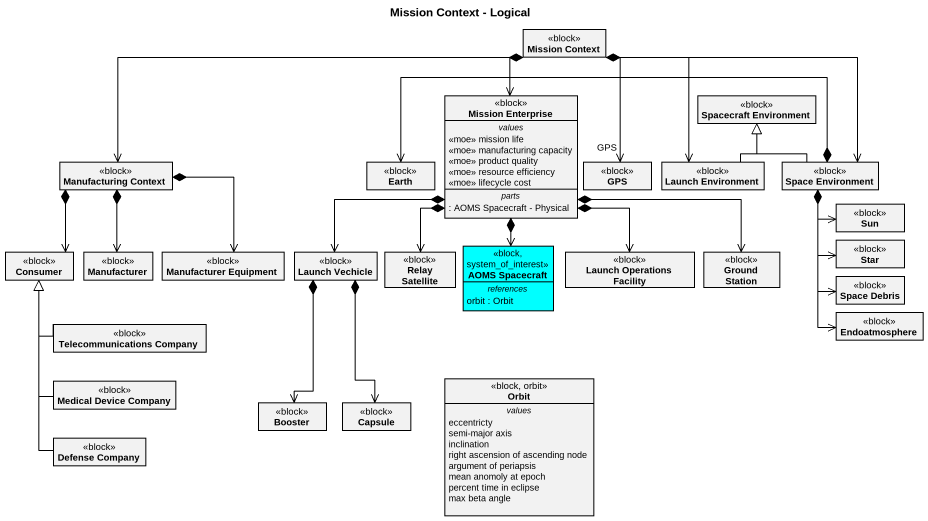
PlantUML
@startuml
title Mission Context - Logical
hide circle
hide empty members
class "Mission Context" as Mission_Context <<block>>
class "Mission Enterprise" as Mission_Enterprise <<block>> {
  -- values --
  <<moe>> mission life
  <<moe>> manufacturing capacity
  <<moe>> product quality
  <<moe>> resource efficiency
  <<moe>> lifecycle cost
  -- parts --
  : AOMS Spacecraft - Physical
}
class "Spacecraft Environment" as Spacecraft_Environment <<block>>
class "Manufacturing Context" as Manufacturing_Context <<block>>
class Earth <<block>>
class GPS <<block>>
class "Launch Environment" as Launch_Environment <<block>>
class "Space Environment" as Space_Environment <<block>>
class Sun <<block>>
class Consumer <<block>>
class Manufacturer <<block>>
class "Manufacturer Equipment" as Manufacturer_Equipment <<block>>
class "Launch Vechicle" as Launch_Vechicle <<block>>
class "Relay Satellite" as Relay_Satellite <<block>>
class "AOMS Spacecraft" as AOMS_Spacecraft <<block, system_of_interest>> #00FFFF {
  -- references --
  orbit : Orbit
}
class "Launch Operations Facility" as Launch_Operations_Facility <<block>>
class "Ground Station" as Ground_Station <<block>>
class Star <<block>>
class "Space Debris" as Space_Debris <<block>>
class "Telecommunications Company" as Telecommunications_Company <<block>>
class Endoatmosphere <<block>>
class "Medical Device Company" as Medical_Device_Company <<block>>
class Orbit <<block, orbit>> {
  -- values --
  eccentricty
  semi-major axis
  inclination
  right ascension of ascending node
  argument of periapsis
  mean anomoly at epoch
  percent time in eclipse
  max beta angle
}
class Booster <<block>>
class Capsule <<block>>
class "Defense Company" as Defense_Company <<block>>
Mission_Context *--> Mission_Enterprise
Mission_Context *-left-> Manufacturing_Context
Mission_Context *--> "GPS" GPS
Mission_Context *--> Launch_Environment
Mission_Context *-right-> Space_Environment
Mission_Enterprise *--> Launch_Vechicle
Mission_Enterprise *--> Relay_Satellite
Mission_Enterprise *--> AOMS_Spacecraft
Mission_Enterprise *--> Launch_Operations_Facility
Mission_Enterprise *-right-> Ground_Station
Manufacturing_Context *--> Consumer
Manufacturing_Context *--> Manufacturer
Manufacturing_Context *--> Manufacturer_Equipment
Launch_Environment -up-|> Spacecraft_Environment
Space_Environment -up-|> Spacecraft_Environment
Space_Environment *-left-> Earth
Space_Environment *--> Sun
Space_Environment *--> Star
Space_Environment *--> Space_Debris
Space_Environment *--> Endoatmosphere
Launch_Vechicle *--> Booster
Launch_Vechicle *--> Capsule
Telecommunications_Company -up-|> Consumer
Medical_Device_Company -up-|> Consumer
Defense_Company -up-|> Consumer
@enduml
